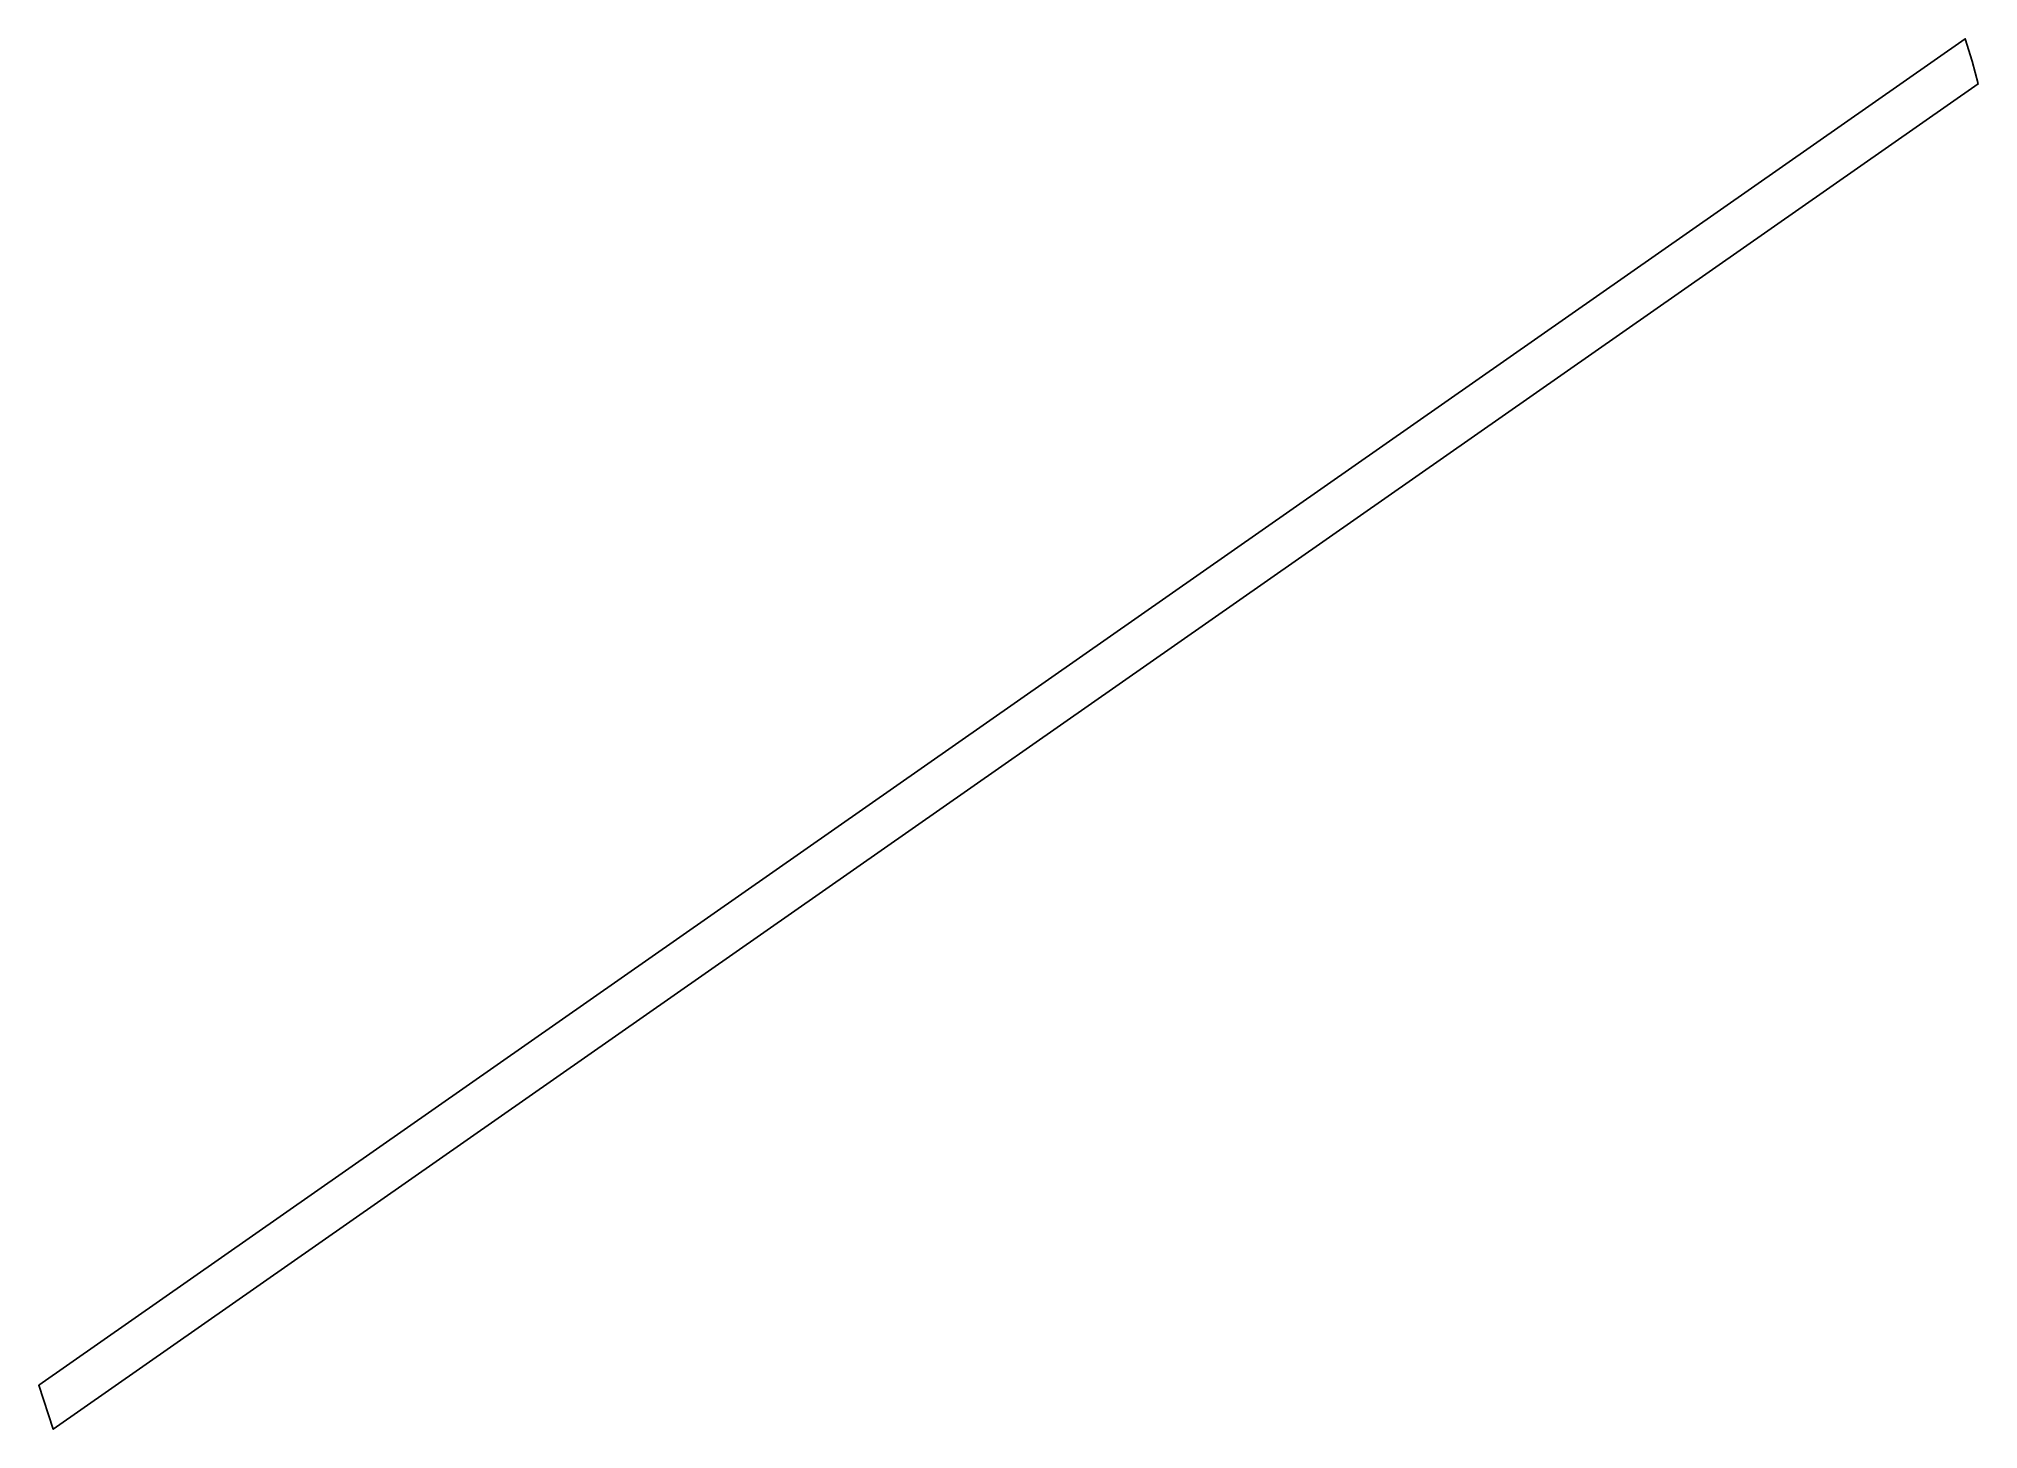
# Model space of a CAD drawing. Extents: x 613908 to 614349, y 647054 to 647370.
import ezdxf

# ---------------------------------------------------------------- set-up
doc = ezdxf.new("R2010")
doc.units = 0
doc.layers.add('_PARCELA_NOU_feb2025', color=50, linetype='Continuous')

msp = doc.modelspace()

# ---------------------------------------------------------------- linework, layer by layer
at = {"layer": '_PARCELA_NOU_feb2025'}
msp.add_lwpolyline([(614347.67, 647364.89), (614349.02, 647359.72), (613911, 647053.59), (613907.71, 647063.61), (614346.06, 647369.98)], close=True, dxfattribs=at)

doc.saveas('drawing.dxf')
